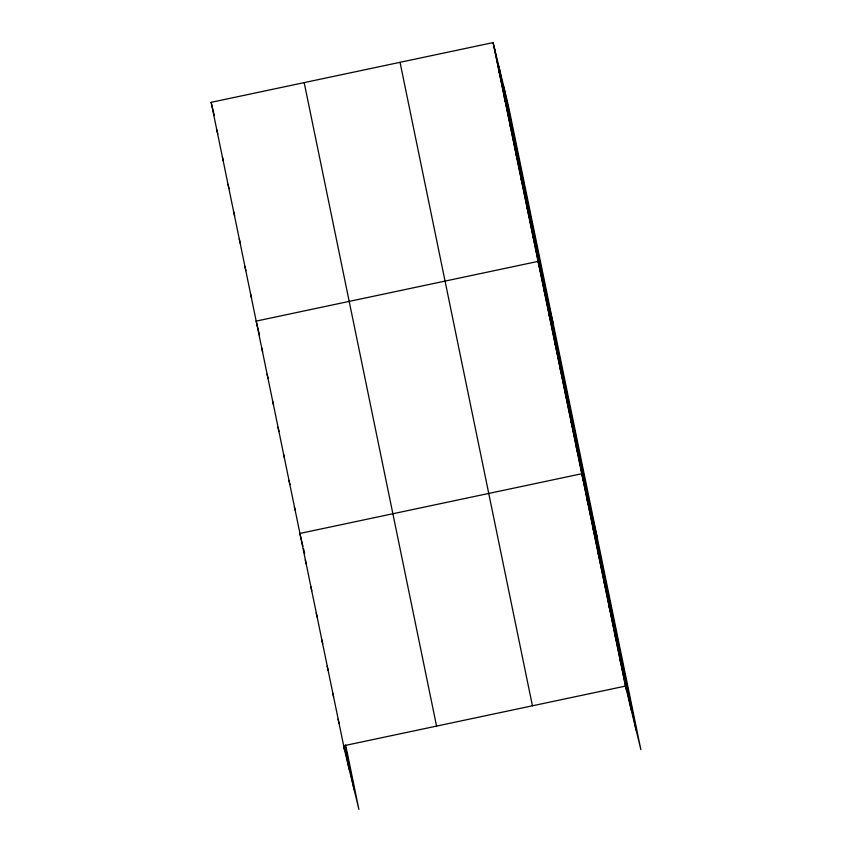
<?xml version="1.0" encoding="UTF-8"?>
<svg xmlns="http://www.w3.org/2000/svg" width="852" height="852" viewBox="0 0 852 852"><rect width="100%" height="100%" fill="white"/><g stroke="black" fill="none" stroke-linecap="round" stroke-linejoin="round"><path stroke-width="1.28" d="M344.538 750.016L211.136 102.325L493.095 42.6L508.484 106.191L640.864 749.675L625.485 686.084L493.095 42.6M625.485 686.084L343.516 745.809L358.905 809.4L345.635 744.936M498.729 69.949L499.741 74.156M504.352 97.298L505.374 101.505M509.975 124.648L510.998 128.844M515.609 151.997L516.621 156.193M521.232 179.346L522.244 183.542M526.856 206.685L527.878 210.891M532.479 234.034L533.501 238.24M553.491 324.974L538.113 261.383L256.143 321.108L259.53 335.113M543.576 287.933L544.588 292.13M549.029 314.473L550.051 318.68M554.492 341.013L555.515 345.22M559.956 367.563L560.967 371.77M565.419 394.103L566.431 398.31M570.872 420.654L571.894 424.85M576.335 447.193L577.358 451.4M597.177 537.324L581.799 473.733L299.829 533.458L302.918 546.238M587.262 500.284L588.274 504.49M592.715 526.824L593.737 531.03M598.179 553.374L599.201 557.57M603.642 579.914L604.654 584.121M609.105 606.454L610.117 610.66M614.558 633.004L615.581 637.2M620.022 659.544L621.044 663.751M211.136 102.325L214.225 115.105M216.759 129.674L217.782 133.881M222.383 157.024L223.405 161.23M228.016 184.373L229.028 188.569M233.64 211.722L234.651 215.918M239.263 239.071L240.285 243.267M244.886 266.41L245.909 270.616M250.52 293.759L251.532 297.966M261.607 347.659L262.618 351.855M267.07 374.198L268.082 378.405M272.523 400.738L273.545 404.945M277.986 427.289L279.009 431.495M283.45 453.828L284.462 458.035M288.913 480.379L289.925 484.575M294.366 506.919L295.133 510.071M303.514 548.688L304.697 553.587M305.293 560.009L306.305 564.205M310.756 586.549L311.768 590.755M316.209 613.099L317.232 617.295M321.673 639.639L322.695 643.846M327.136 666.179L328.148 670.386M332.599 692.729L333.611 696.925M338.052 719.269L339.075 723.476M503.745 86.595L636.124 730.079M498.857 66.403L631.236 709.886M494.117 46.807L626.497 690.29M400.046 62.313L532.436 705.797M304.185 82.612L436.565 726.106M345.06 745.564L354.155 789.804M344.336 745.596L349.277 769.612"/></g></svg>
